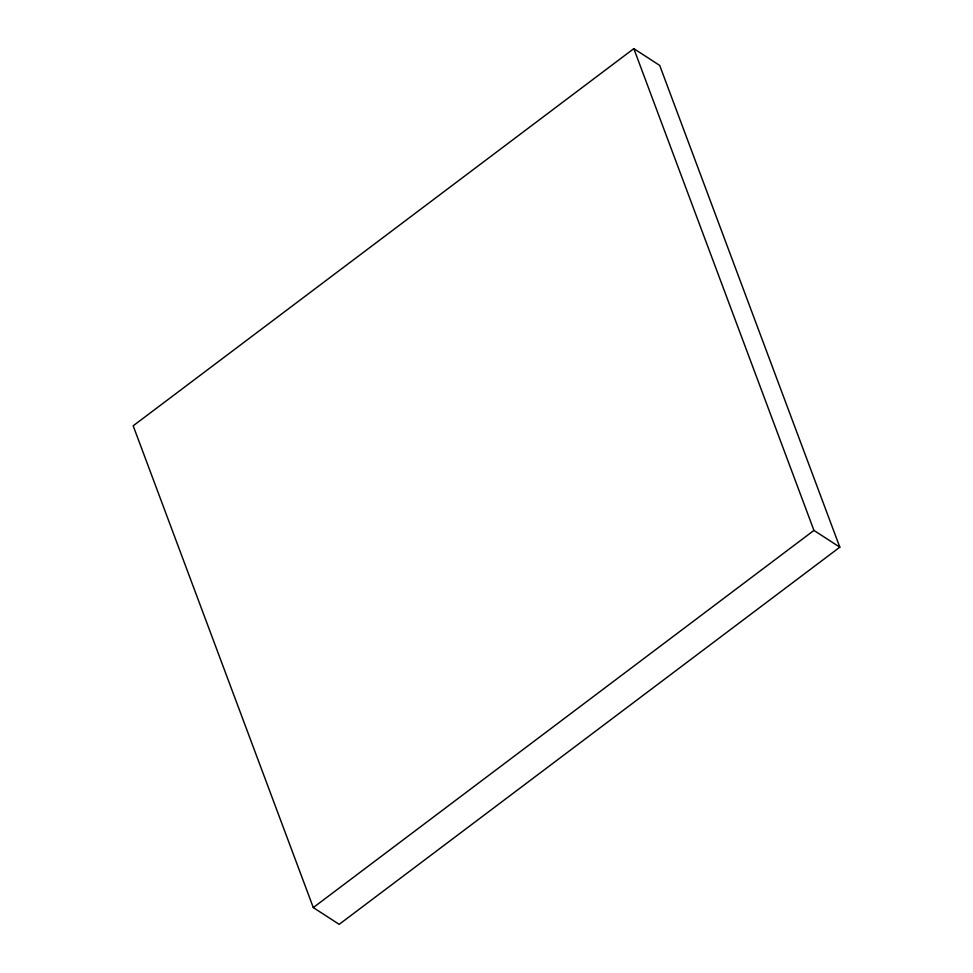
<?xml version="1.0" encoding="UTF-8"?>
<svg xmlns="http://www.w3.org/2000/svg" width="973" height="973" viewBox="0 0 973 973"><rect width="100%" height="100%" fill="white"/><g stroke="black" fill="none" stroke-linecap="round" stroke-linejoin="round"><path stroke-width="1.46" d="M633.824 48.65L133.179 425.809L313.294 907.578L339.176 924.35L839.821 547.191L659.706 65.422L633.824 48.65L813.951 530.419L839.821 547.191M313.294 907.578L813.951 530.419"/></g></svg>
